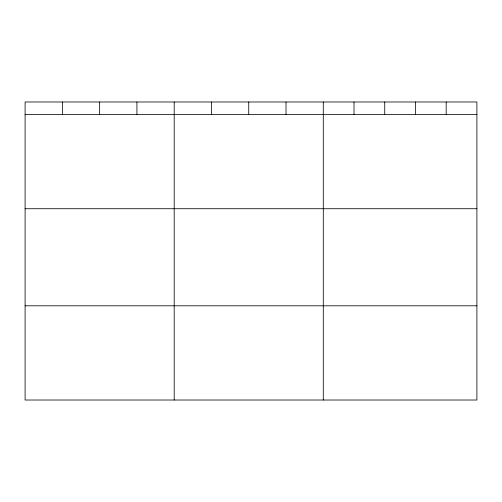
<?xml version="1.0" encoding="UTF-8"?>
<svg xmlns="http://www.w3.org/2000/svg" width="502" height="502" viewBox="0 0 502 502"><rect width="100%" height="100%" fill="white"/><g stroke="black" fill="none" stroke-linecap="round" stroke-linejoin="round"><path stroke-width="0.75" d="M476.9 114.5L476.9 400.019L25.1 400.019L25.1 101.981L476.9 101.981L476.9 114.5L25.1 114.5M25.1 208.725L476.9 208.725M25.1 305.8L476.9 305.8M446.178 101.981L446.178 114.5M415.455 101.981L415.455 114.5M384.733 101.981L384.733 114.5M354.01 101.981L354.01 114.5M323.288 101.981L323.288 400.019M286.014 101.981L286.014 114.5M248.741 101.981L248.741 114.5M211.467 101.981L211.467 114.5M174.194 101.981L174.194 400.019M136.92 101.981L136.92 114.5M99.647 101.981L99.647 114.5M62.373 101.981L62.373 114.5"/></g></svg>
